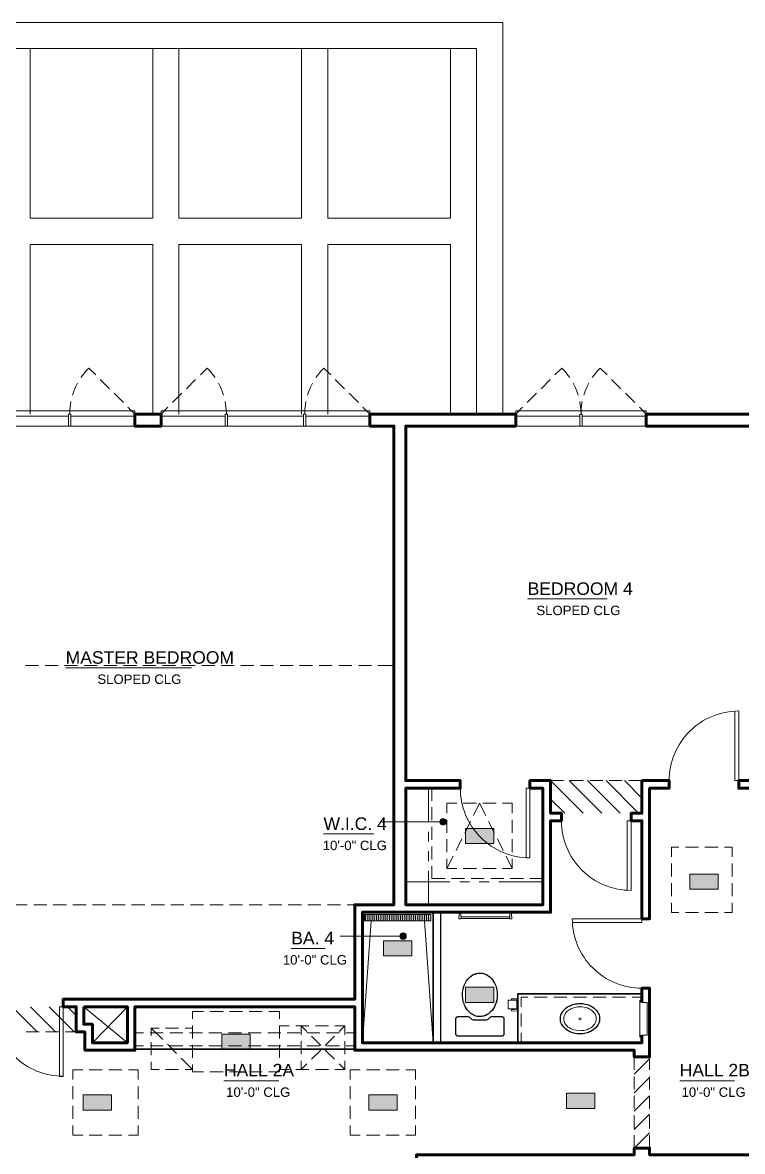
# Model space of a CAD drawing. Extents: x 6 to 1186, y -84 to 3560.
# Drawn here: x 462 to 793, y 3041 to 3560 of the extents above; entities that cross this region are included whole.
import ezdxf

# ---------------------------------------------------------------- set-up
doc = ezdxf.new("R2010")
doc.units = 0
doc.header["$LTSCALE"] = 24
doc.header["$MEASUREMENT"] = 0
for name, color, linetype in [('GEC_BKGD', 8, 'Continuous'), ('PDF2_0', 8, 'Continuous'), ('PDF2_00-FP-A-2$A-ANNO-KEYN', 8, 'Continuous'), ('PDF2_00-FP-A-2$A-CLG-CHNG', 8, 'Continuous'), ('PDF2_00-FP-A-2$A-CLG-MISC', 8, 'Continuous'), ('PDF2_00-FP-A-2$A-DRWDW', 8, 'Continuous'), ('PDF2_00-FP-A-2$A-DRWDW-MINR', 8, 'Continuous'), ('PDF2_00-FP-A-2$A-DRWDW-SWING', 8, 'Continuous'), ('PDF2_00-FP-A-2$A-FLR-BELOW', 8, 'Continuous'), ('PDF2_00-FP-A-2$A-FLR-OPNG', 8, 'Continuous'), ('PDF2_00-FP-A-2$A-MLWK', 8, 'Continuous'), ('PDF2_00-FP-A-2$A-MLWK-ABV', 8, 'Continuous'), ('PDF2_00-FP-A-2$A-MLWK-HIDN', 8, 'Continuous'), ('PDF2_00-FP-A-2$A-MLWK-MISC', 8, 'Continuous'), ('PDF2_00-FP-A-2$A-MLWK-SHLF-POLE', 8, 'Continuous'), ('PDF2_00-FP-A-2$A-PLMB', 8, 'Continuous'), ('PDF2_00-FP-A-2$A-PLMB-MINR', 8, 'Continuous'), ('PDF2_00-FP-A-2$A-SOFFIT', 8, 'Continuous'), ('PDF2_00-FP-A-2$A-SOFFIT-PATT', 8, 'Continuous'), ('PDF2_00-FP-A-2$A-WALL', 8, 'Continuous'), ('PDF2_A-ANNO-RMNM', 8, 'Continuous'), ('PDF2_Text', 8, 'Continuous')]:
    doc.layers.add(name, color=color, linetype=linetype)
doc.styles.add('PDF Arial', font='arial.ttf')

# ---------------------------------------------------------------- blocks, each defined once
blk = doc.blocks.new('210311_BorsteinRes_CDProgress - Copy1')
at = {"layer": 'PDF2_00-FP-A-2$A-ANNO-KEYN', "true_color": 0xffffff, "transparency": 33554559}
for points in [[(17.447, 15.093), (17.447, 15.239), (17.176, 15.093)], [(17.176, 15.093), (17.447, 15.239), (17.176, 15.239)], [(19.594, 14.655), (19.594, 14.801), (19.323, 14.655)], [(19.323, 14.655), (19.594, 14.801), (19.323, 14.801)], [(16.662, 14.162), (16.391, 14.162), (16.662, 14.017)], [(16.662, 14.017), (16.391, 14.162), (16.391, 14.017)], [(17.448, 13.717), (17.177, 13.717), (17.448, 13.572)], [(17.448, 13.572), (17.177, 13.717), (17.177, 13.572)], [(15.114, 13.123), (15.114, 13.269), (14.843, 13.123)], [(14.843, 13.123), (15.114, 13.269), (14.843, 13.269)], [(13.787, 12.54), (13.787, 12.686), (13.516, 12.54)], [(13.516, 12.54), (13.787, 12.686), (13.516, 12.686)], [(16.521, 12.54), (16.521, 12.686), (16.25, 12.54)], [(16.25, 12.54), (16.521, 12.686), (16.25, 12.686)], [(18.415, 12.557), (18.415, 12.703), (18.144, 12.703)], [(18.415, 12.557), (18.144, 12.703), (18.144, 12.557)]]:
    blk.add_hatch(color=7, dxfattribs=at).paths.add_polyline_path(points)
at = {"layer": 'PDF2_00-FP-A-2$A-PLMB-MINR', "true_color": 0xffffff, "transparency": 33554559}
for points in [[(16.208, 14.415), (16.208, 14.352), (16.844, 14.415)], [(16.844, 14.415), (16.208, 14.352), (16.844, 14.352)]]:
    blk.add_hatch(color=7, dxfattribs=at).paths.add_polyline_path(points)
at = {"layer": 'PDF2_A-ANNO-RMNM', "transparency": 33554559}
for points in [[(16.992, 15.307), (16.931, 15.31), (16.93, 15.307)], [(16.992, 15.307), (16.93, 15.307), (16.992, 15.304)], [(16.992, 15.304), (16.93, 15.307), (16.93, 15.304)], [(16.992, 15.304), (16.93, 15.304), (16.993, 15.302)], [(16.993, 15.302), (16.93, 15.304), (16.93, 15.302)], [(16.993, 15.302), (16.93, 15.302), (16.992, 15.298)], [(16.992, 15.298), (16.93, 15.302), (16.93, 15.298)], [(16.992, 15.298), (16.93, 15.298), (16.992, 15.295)], [(16.992, 15.295), (16.93, 15.298), (16.93, 15.295)], [(16.992, 15.295), (16.93, 15.295), (16.991, 15.293)], [(16.991, 15.293), (16.93, 15.295), (16.931, 15.293)], [(16.991, 15.31), (16.932, 15.312), (16.931, 15.31)], [(16.991, 15.31), (16.931, 15.31), (16.992, 15.307)], [(16.991, 15.293), (16.931, 15.293), (16.99, 15.29)], [(16.99, 15.29), (16.931, 15.293), (16.932, 15.29)], [(16.99, 15.312), (16.933, 15.316), (16.932, 15.312)], [(16.99, 15.312), (16.932, 15.312), (16.991, 15.31)], [(16.99, 15.29), (16.932, 15.29), (16.988, 15.287)], [(16.988, 15.287), (16.932, 15.29), (16.933, 15.287)], [(16.988, 15.316), (16.935, 15.318), (16.933, 15.316)], [(16.988, 15.316), (16.933, 15.316), (16.99, 15.312)], [(16.988, 15.287), (16.933, 15.287), (16.987, 15.284)], [(16.987, 15.284), (16.933, 15.287), (16.935, 15.284)], [(16.987, 15.318), (16.937, 15.321), (16.935, 15.318)], [(16.987, 15.318), (16.935, 15.318), (16.988, 15.316)], [(16.987, 15.284), (16.935, 15.284), (16.985, 15.282)], [(16.985, 15.282), (16.935, 15.284), (16.937, 15.282)], [(16.985, 15.321), (16.938, 15.322), (16.937, 15.321)], [(16.985, 15.321), (16.937, 15.321), (16.987, 15.318)], [(16.985, 15.282), (16.937, 15.282), (16.983, 15.28)], [(16.983, 15.28), (16.937, 15.282), (16.938, 15.28)], [(16.983, 15.322), (16.94, 15.325), (16.938, 15.322)], [(16.983, 15.322), (16.938, 15.322), (16.985, 15.321)], [(16.983, 15.28), (16.938, 15.28), (16.981, 15.277)], [(16.981, 15.277), (16.938, 15.28), (16.94, 15.277)], [(16.981, 15.325), (16.943, 15.327), (16.94, 15.325)], [(16.981, 15.325), (16.94, 15.325), (16.983, 15.322)], [(16.981, 15.277), (16.94, 15.277), (16.979, 15.276)], [(16.979, 15.276), (16.94, 15.277), (16.943, 15.276)], [(16.979, 15.327), (16.945, 15.328), (16.943, 15.327)], [(16.979, 15.327), (16.943, 15.327), (16.981, 15.325)], [(16.979, 15.276), (16.943, 15.276), (16.976, 15.274)], [(16.976, 15.274), (16.943, 15.276), (16.945, 15.274)], [(16.976, 15.328), (16.948, 15.33), (16.945, 15.328)], [(16.976, 15.328), (16.945, 15.328), (16.979, 15.327)], [(16.976, 15.274), (16.945, 15.274), (16.974, 15.273)], [(16.974, 15.273), (16.945, 15.274), (16.948, 15.273)], [(16.974, 15.33), (16.951, 15.331), (16.948, 15.33)], [(16.974, 15.33), (16.948, 15.33), (16.976, 15.328)], [(16.974, 15.273), (16.948, 15.273), (16.971, 15.272)], [(16.971, 15.272), (16.948, 15.273), (16.951, 15.272)], [(16.971, 15.331), (16.954, 15.332), (16.951, 15.331)], [(16.971, 15.331), (16.951, 15.331), (16.974, 15.33)], [(16.971, 15.272), (16.951, 15.272), (16.968, 15.271)], [(16.968, 15.271), (16.951, 15.272), (16.954, 15.271)], [(16.968, 15.332), (16.957, 15.332), (16.954, 15.332)], [(16.968, 15.332), (16.954, 15.332), (16.971, 15.331)], [(16.954, 15.271), (16.957, 15.27), (16.964, 15.27)], [(16.968, 15.271), (16.954, 15.271), (16.964, 15.27)], [(16.964, 15.332), (16.957, 15.332), (16.968, 15.332)], [(16.607, 14.214), (16.549, 14.217), (16.547, 14.214)], [(16.607, 14.214), (16.547, 14.214), (16.608, 14.212)], [(16.608, 14.212), (16.547, 14.214), (16.547, 14.212)], [(16.608, 14.212), (16.547, 14.212), (16.609, 14.208)], [(16.609, 14.208), (16.547, 14.212), (16.547, 14.208)], [(16.609, 14.208), (16.547, 14.208), (16.609, 14.206)], [(16.609, 14.206), (16.547, 14.208), (16.547, 14.206)], [(16.609, 14.206), (16.547, 14.206), (16.609, 14.203)], [(16.609, 14.203), (16.547, 14.206), (16.547, 14.203)], [(16.609, 14.203), (16.547, 14.203), (16.608, 14.199)], [(16.608, 14.199), (16.547, 14.203), (16.547, 14.199)], [(16.608, 14.199), (16.547, 14.199), (16.607, 14.197)], [(16.607, 14.197), (16.547, 14.199), (16.547, 14.197)], [(16.607, 14.197), (16.547, 14.197), (16.607, 14.194)], [(16.607, 14.194), (16.547, 14.197), (16.549, 14.194)], [(16.607, 14.217), (16.55, 14.22), (16.549, 14.217)], [(16.607, 14.217), (16.549, 14.217), (16.607, 14.214)], [(16.607, 14.194), (16.549, 14.194), (16.606, 14.191)], [(16.606, 14.191), (16.549, 14.194), (16.55, 14.191)], [(16.606, 14.22), (16.552, 14.223), (16.55, 14.22)], [(16.606, 14.22), (16.55, 14.22), (16.607, 14.217)], [(16.606, 14.191), (16.55, 14.191), (16.604, 14.188)], [(16.604, 14.188), (16.55, 14.191), (16.552, 14.188)], [(16.604, 14.223), (16.553, 14.225), (16.552, 14.223)], [(16.604, 14.223), (16.552, 14.223), (16.606, 14.22)], [(16.604, 14.188), (16.552, 14.188), (16.602, 14.186)], [(16.602, 14.186), (16.552, 14.188), (16.553, 14.186)], [(16.602, 14.225), (16.556, 14.227), (16.553, 14.225)], [(16.602, 14.225), (16.553, 14.225), (16.604, 14.223)], [(16.602, 14.186), (16.553, 14.186), (16.601, 14.184)], [(16.601, 14.184), (16.553, 14.186), (16.556, 14.184)], [(16.601, 14.227), (16.558, 14.229), (16.556, 14.227)], [(16.601, 14.227), (16.556, 14.227), (16.602, 14.225)], [(16.601, 14.184), (16.556, 14.184), (16.598, 14.182)], [(16.598, 14.182), (16.556, 14.184), (16.558, 14.182)], [(16.598, 14.229), (16.56, 14.231), (16.558, 14.229)], [(16.598, 14.229), (16.558, 14.229), (16.601, 14.227)], [(16.598, 14.182), (16.558, 14.182), (16.596, 14.18)], [(16.596, 14.18), (16.558, 14.182), (16.56, 14.18)], [(16.596, 14.231), (16.562, 14.232), (16.56, 14.231)], [(16.596, 14.231), (16.56, 14.231), (16.598, 14.229)], [(16.596, 14.18), (16.56, 14.18), (16.593, 14.178)], [(16.593, 14.178), (16.56, 14.18), (16.562, 14.178)], [(16.593, 14.232), (16.565, 14.234), (16.562, 14.232)], [(16.593, 14.232), (16.562, 14.232), (16.596, 14.231)], [(16.593, 14.178), (16.562, 14.178), (16.591, 14.177)], [(16.591, 14.177), (16.562, 14.178), (16.565, 14.177)], [(16.591, 14.234), (16.567, 14.235), (16.565, 14.234)], [(16.591, 14.234), (16.565, 14.234), (16.593, 14.232)], [(16.591, 14.177), (16.565, 14.177), (16.587, 14.176)], [(16.587, 14.176), (16.565, 14.177), (16.567, 14.176)], [(16.587, 14.235), (16.571, 14.236), (16.567, 14.235)], [(16.587, 14.235), (16.567, 14.235), (16.591, 14.234)], [(16.587, 14.176), (16.567, 14.176), (16.585, 14.175)], [(16.585, 14.175), (16.567, 14.176), (16.571, 14.175)], [(16.585, 14.236), (16.573, 14.237), (16.571, 14.236)], [(16.585, 14.236), (16.571, 14.236), (16.587, 14.235)], [(16.571, 14.175), (16.573, 14.174), (16.582, 14.174)], [(16.585, 14.175), (16.571, 14.175), (16.582, 14.174)], [(16.582, 14.237), (16.573, 14.237), (16.585, 14.236)]]:
    blk.add_hatch(color=256, dxfattribs=at).paths.add_polyline_path(points)
at = {"layer": 'PDF2_0', "lineweight": 9}
for points in [[(16.998, 15.385), (16.998, 15.479), (17.093, 15.479)], [(17.155, 15.479), (17.28, 15.479)], [(17.253, 15.362), (17.311, 15.479), (17.369, 15.362)], [(17.343, 15.479), (17.468, 15.479)], [(17.53, 15.479), (17.623, 15.479), (17.623, 15.385)], [(16.998, 15.197), (16.998, 15.322)], [(17.225, 15.306), (17.168, 15.194)], [(17.453, 15.194), (17.397, 15.306)], [(17.623, 15.322), (17.623, 15.197)], [(17.141, 15.138), (17.085, 15.027)], [(17.537, 15.027), (17.481, 15.138)], [(16.998, 15.01), (16.998, 15.135)], [(17.623, 15.135), (17.623, 15.01)], [(17.057, 14.971), (16.998, 14.854)], [(17.093, 14.854), (16.998, 14.854), (16.998, 14.947)], [(17.623, 14.947), (17.623, 14.854), (17.53, 14.854)], [(17.623, 14.854), (17.565, 14.971)], [(17.28, 14.854), (17.155, 14.854)], [(17.468, 14.854), (17.343, 14.854)], [(17.133, 14.392), (17.597, 14.392)], [(17.133, 14.376), (17.597, 14.376)], [(17.62, 13.598), (17.62, 13.592)], [(17.631, 13.597), (17.631, 13.592)], [(14.563, 13.415), (14.563, 13.484), (14.667, 13.484)], [(14.729, 13.484), (14.854, 13.484)], [(14.917, 13.484), (15.042, 13.484)], [(15.104, 13.484), (15.229, 13.484)], [(15.292, 13.484), (15.394, 13.484), (15.394, 13.415)], [(17.62, 13.502), (17.62, 13.509)], [(17.631, 13.503), (17.631, 13.509)], [(14.167, 13.252), (14.167, 13.325), (14.277, 13.216)], [(14.167, 13.325), (14.241, 13.325)], [(14.303, 13.325), (14.428, 13.325)], [(14.491, 13.325), (14.563, 13.325)], [(14.563, 13.227), (14.563, 13.352)], [(15.394, 13.352), (15.394, 13.227)], [(15.488, 13.346), (15.394, 13.346)], [(15.676, 13.346), (15.551, 13.346)], [(15.602, 13.262), (15.602, 13.346), (15.656, 13.293)], [(15.863, 13.346), (15.738, 13.346)], [(15.926, 13.346), (16.019, 13.346), (15.966, 13.293)], [(16.019, 13.346), (16.019, 13.262)], [(15.602, 13.2), (15.602, 13.075)], [(15.7, 13.248), (15.789, 13.16)], [(15.922, 13.248), (15.833, 13.16)], [(16.019, 13.075), (16.019, 13.2)], [(14.167, 13.065), (14.167, 13.19)], [(14.322, 13.172), (14.41, 13.083)], [(14.563, 13.04), (14.563, 13.165)], [(15.394, 13.165), (15.394, 13.04)], [(15.789, 13.116), (15.7, 13.027)], [(15.833, 13.116), (15.922, 13.027)], [(14.241, 12.929), (14.167, 12.929), (14.167, 13.002)], [(14.454, 13.039), (14.563, 12.929), (14.491, 12.929)], [(14.667, 12.908), (14.563, 12.908), (14.563, 12.977)], [(15.394, 12.977), (15.394, 12.908), (15.292, 12.908)], [(15.656, 12.983), (15.602, 12.929), (15.602, 13.012)], [(15.966, 12.983), (16.019, 12.929), (16.019, 13.012)], [(14.428, 12.929), (14.303, 12.929)], [(14.854, 12.908), (14.729, 12.908)], [(15.042, 12.908), (14.917, 12.908)], [(15.229, 12.908), (15.104, 12.908)], [(15.394, 12.929), (15.488, 12.929)], [(15.551, 12.929), (15.676, 12.929)], [(15.738, 12.929), (15.863, 12.929)], [(16.019, 12.929), (15.926, 12.929)]]:
    blk.add_lwpolyline(points, dxfattribs=at)
for points in [[(17.131, 14.436), (17.131, 14.394), (17.133, 14.394), (17.133, 14.373), (17.112, 14.373), (17.112, 14.394), (17.115, 14.394), (17.115, 14.436)], [(17.615, 14.436), (17.615, 14.394), (17.618, 14.394), (17.618, 14.373), (17.597, 14.373), (17.597, 14.394), (17.599, 14.394), (17.599, 14.436)], [(17.667, 13.509), (17.584, 13.509), (17.584, 13.592), (17.667, 13.592)], [(17.677, 13.595), (17.615, 13.598), (17.615, 13.607), (17.677, 13.613)], [(17.677, 13.488), (17.615, 13.492), (17.615, 13.502), (17.677, 13.506)]]:
    blk.add_lwpolyline(points, close=True, dxfattribs=at)
at = {"layer": 'PDF2_0', "lineweight": 18}
blk.add_lwpolyline([(12.657, 13.53, 0.199088), (12.852, 13.059, 0.198737), (13.324, 12.864)], format="xyb", dxfattribs=at)
blk.add_lwpolyline([(13.323, 12.863), (13.287, 12.863), (13.287, 13.53), (13.323, 13.53)], close=True, dxfattribs=at)
at = {"layer": 'PDF2_0', "lineweight": 25}
for points in [[(17.084, 13.269), (17.084, 13.415)], [(17.542, 13.415), (17.542, 13.269)], [(17.248, 13.405), (17.378, 13.405)], [(17.522, 13.248), (17.105, 13.248)]]:
    blk.add_lwpolyline(points, dxfattribs=at)
for points in [[(17.105, 13.436), (17.2, 13.436, -0.19332), (17.215, 13.43), (17.234, 13.411)], [(17.392, 13.411), (17.411, 13.43, -0.19332), (17.426, 13.436), (17.522, 13.436)]]:
    blk.add_lwpolyline(points, format="xyb", dxfattribs=at)
for centre, start, end in [((17.249, 13.428), 226.4164, 270.1821), ((17.378, 13.428), 269.8179, 313.5836)]:
    blk.add_arc(centre, 0.0217, start, end, dxfattribs=at)
for points, knots in [([(17.147, 13.645), (17.147, 13.679), (17.154, 13.712), (17.177, 13.767), (17.192, 13.79), (17.224, 13.822), (17.24, 13.833), (17.267, 13.845), (17.276, 13.848), (17.295, 13.852), (17.304, 13.853), (17.314, 13.853)], [0, 0, 0, 0, 0.1042693, 0.1042693, 0.198749, 0.198749, 0.2702621, 0.2702621, 0.3051657, 0.3051657, 0.3404983, 0.3404983, 0.3404983, 0.3404983]), ([(17.314, 13.853), (17.331, 13.853), (17.348, 13.85), (17.382, 13.837), (17.397, 13.826), (17.429, 13.798), (17.443, 13.778), (17.462, 13.741), (17.469, 13.723), (17.478, 13.685), (17.48, 13.665), (17.48, 13.645)], [0, 0, 0, 0, 0.0520278, 0.0520278, 0.1084623, 0.1084623, 0.179051, 0.179051, 0.2353751, 0.2353751, 0.2953762, 0.2953762, 0.2953762, 0.2953762]), ([(17.314, 13.436), (17.296, 13.436), (17.279, 13.439), (17.246, 13.453), (17.23, 13.463), (17.199, 13.491), (17.185, 13.511), (17.165, 13.549), (17.159, 13.566), (17.15, 13.604), (17.147, 13.624), (17.147, 13.645)], [0, 0, 0, 0, 0.0520278, 0.0520278, 0.1084623, 0.1084623, 0.179051, 0.179051, 0.2353751, 0.2353751, 0.2953762, 0.2953762, 0.2953762, 0.2953762]), ([(17.48, 13.645), (17.48, 13.61), (17.473, 13.577), (17.45, 13.522), (17.435, 13.499), (17.403, 13.467), (17.387, 13.456), (17.361, 13.444), (17.352, 13.441), (17.333, 13.437), (17.323, 13.436), (17.314, 13.436)], [0, 0, 0, 0, 0.1042693, 0.1042693, 0.198749, 0.198749, 0.2702621, 0.2702621, 0.3051657, 0.3051657, 0.3404983, 0.3404983, 0.3404983, 0.3404983]), ([(17.084, 13.415), (17.084, 13.418), (17.085, 13.42), (17.087, 13.425), (17.088, 13.427), (17.092, 13.431), (17.094, 13.433), (17.098, 13.435), (17.099, 13.435), (17.102, 13.436), (17.104, 13.436), (17.105, 13.436)], [0, 0, 0, 0, 0.00761431, 0.00761431, 0.01531952, 0.01531952, 0.02356419, 0.02356419, 0.02813223, 0.02813223, 0.03286415, 0.03286415, 0.03286415, 0.03286415]), ([(17.522, 13.436), (17.525, 13.436), (17.528, 13.435), (17.533, 13.433), (17.535, 13.432), (17.539, 13.428), (17.541, 13.426), (17.543, 13.421), (17.543, 13.418), (17.543, 13.415)], [0, 0, 0, 0, 0.00853016, 0.00853016, 0.0168454, 0.0168454, 0.02504661, 0.02504661, 0.03295632, 0.03295632, 0.03295632, 0.03295632]), ([(17.105, 13.249), (17.103, 13.249), (17.1, 13.25), (17.095, 13.252), (17.092, 13.253), (17.088, 13.257), (17.087, 13.259), (17.085, 13.264), (17.084, 13.267), (17.084, 13.27)], [0, 0, 0, 0, 0.00853016, 0.00853016, 0.0168454, 0.0168454, 0.02504661, 0.02504661, 0.03295632, 0.03295632, 0.03295632, 0.03295632]), ([(17.543, 13.27), (17.543, 13.267), (17.543, 13.265), (17.541, 13.26), (17.54, 13.258), (17.536, 13.254), (17.534, 13.252), (17.53, 13.25), (17.528, 13.25), (17.525, 13.249), (17.524, 13.249), (17.522, 13.249)], [0, 0, 0, 0, 0.00761431, 0.00761431, 0.01531952, 0.01531952, 0.02356419, 0.02356419, 0.02813223, 0.02813223, 0.03286415, 0.03286415, 0.03286415, 0.03286415])]:
    blk.add_open_spline(points, degree=3, knots=knots, dxfattribs=at)
at = {"layer": 'PDF2_00-FP-A-2$A-ANNO-KEYN', "lineweight": 18}
for points in [[(17.447, 15.093), (17.176, 15.093), (17.176, 15.239), (17.447, 15.239)], [(19.594, 14.655), (19.323, 14.655), (19.323, 14.801), (19.594, 14.801)], [(16.662, 14.162), (16.662, 14.017), (16.391, 14.017), (16.391, 14.162)], [(17.448, 13.717), (17.448, 13.572), (17.177, 13.572), (17.177, 13.717)], [(15.114, 13.123), (14.843, 13.123), (14.843, 13.269), (15.114, 13.269)], [(13.787, 12.54), (13.516, 12.54), (13.516, 12.686), (13.787, 12.686)], [(16.521, 12.54), (16.25, 12.54), (16.25, 12.686), (16.521, 12.686)], [(18.415, 12.557), (18.144, 12.557), (18.144, 12.703), (18.415, 12.703)]]:
    blk.add_lwpolyline(points, close=True, dxfattribs=at)
at = {"layer": 'PDF2_00-FP-A-2$A-CLG-CHNG', "lineweight": 9}
for points in [[(12.962, 16.8), (13.087, 16.8)], [(13.15, 16.8), (13.275, 16.8)], [(13.337, 16.8), (13.462, 16.8)], [(13.525, 16.8), (13.65, 16.8)], [(13.712, 16.8), (13.837, 16.8)], [(13.9, 16.8), (14.025, 16.8)], [(14.087, 16.8), (14.212, 16.8)], [(14.275, 16.8), (14.4, 16.8)], [(14.462, 16.8), (14.587, 16.8)], [(14.65, 16.8), (14.775, 16.8)], [(14.837, 16.8), (14.962, 16.8)], [(15.025, 16.8), (15.15, 16.8)], [(15.212, 16.8), (15.337, 16.8)], [(15.4, 16.8), (15.525, 16.8)], [(15.587, 16.8), (15.712, 16.8)], [(15.775, 16.8), (15.9, 16.8)], [(15.962, 16.8), (16.087, 16.8)], [(16.15, 16.8), (16.275, 16.8)], [(16.337, 16.8), (16.49, 16.8)], [(12.979, 14.508), (12.854, 14.508)], [(13.167, 14.508), (13.042, 14.508)], [(13.354, 14.508), (13.229, 14.508)], [(13.542, 14.508), (13.417, 14.508)], [(13.729, 14.508), (13.604, 14.508)], [(13.917, 14.508), (13.792, 14.508)], [(14.104, 14.508), (13.979, 14.508)], [(14.292, 14.508), (14.167, 14.508)], [(14.479, 14.508), (14.354, 14.508)], [(14.667, 14.508), (14.542, 14.508)], [(14.854, 14.508), (14.729, 14.508)], [(15.042, 14.508), (14.917, 14.508)], [(15.229, 14.508), (15.104, 14.508)], [(15.417, 14.508), (15.292, 14.508)], [(15.604, 14.508), (15.479, 14.508)], [(15.792, 14.508), (15.667, 14.508)], [(15.979, 14.508), (15.854, 14.508)], [(16.115, 14.508), (16.042, 14.508)]]:
    blk.add_lwpolyline(points, dxfattribs=at)
at = {"layer": 'PDF2_00-FP-A-2$A-CLG-MISC', "lineweight": 9}
for points in [[(19.147, 14.965), (19.147, 15.059), (19.219, 15.059)], [(19.282, 15.059), (19.407, 15.059)], [(19.469, 15.059), (19.594, 15.059)], [(19.657, 15.059), (19.73, 15.059), (19.73, 14.965)], [(19.147, 14.777), (19.147, 14.902)], [(19.73, 14.902), (19.73, 14.777)], [(19.147, 14.59), (19.147, 14.715)], [(19.73, 14.715), (19.73, 14.59)], [(19.219, 14.434), (19.147, 14.434), (19.147, 14.527)], [(19.73, 14.527), (19.73, 14.434), (19.657, 14.434)], [(19.407, 14.434), (19.282, 14.434)], [(19.594, 14.434), (19.469, 14.434)], [(13.417, 12.832), (13.417, 12.926), (13.511, 12.926)], [(13.573, 12.926), (13.698, 12.926)], [(13.761, 12.926), (13.886, 12.926)], [(13.948, 12.926), (14.042, 12.926), (14.042, 12.832)], [(16.073, 12.832), (16.073, 12.926), (16.167, 12.926)], [(16.229, 12.926), (16.354, 12.926)], [(16.417, 12.926), (16.542, 12.926)], [(16.604, 12.926), (16.698, 12.926), (16.698, 12.832)], [(13.417, 12.644), (13.417, 12.769)], [(14.042, 12.769), (14.042, 12.644)], [(16.073, 12.644), (16.073, 12.769)], [(16.698, 12.769), (16.698, 12.644)], [(13.417, 12.457), (13.417, 12.582)], [(14.042, 12.582), (14.042, 12.457)], [(16.073, 12.457), (16.073, 12.582)], [(16.698, 12.582), (16.698, 12.457)], [(13.511, 12.301), (13.417, 12.301), (13.417, 12.394)], [(14.042, 12.394), (14.042, 12.301), (13.948, 12.301)], [(16.167, 12.301), (16.073, 12.301), (16.073, 12.394)], [(16.698, 12.394), (16.698, 12.301), (16.604, 12.301)], [(13.698, 12.301), (13.573, 12.301)], [(13.886, 12.301), (13.761, 12.301)], [(16.354, 12.301), (16.229, 12.301)], [(16.542, 12.301), (16.417, 12.301)]]:
    blk.add_lwpolyline(points, dxfattribs=at)
at = {"layer": 'PDF2_00-FP-A-2$A-DRWDW', "lineweight": 18}
for points in [[(12.011, 19.207), (12.011, 19.238), (12.636, 19.238), (13.386, 19.238), (14.011, 19.238), (14.011, 19.207)], [(14.261, 19.207), (14.261, 19.238), (14.886, 19.238), (15.636, 19.238), (16.261, 19.238), (16.261, 19.207)], [(17.657, 19.207), (17.657, 19.238), (18.282, 19.238), (18.907, 19.238), (18.907, 19.207)], [(12.011, 19.092), (14.011, 19.092)], [(14.261, 19.092), (16.261, 19.092)], [(18.907, 19.092), (17.657, 19.092)], [(17.756, 14.957), (17.756, 15.623), (17.792, 15.623), (17.792, 14.957)], [(18.724, 14.645), (18.724, 15.311), (18.761, 15.311), (18.761, 14.644)]]:
    blk.add_lwpolyline(points, dxfattribs=at)
for points in [[(19.126, 15.696, -0.199088), (19.321, 16.167, -0.198737), (19.792, 16.363), (19.792, 15.696), (19.756, 15.696), (19.756, 16.362)], [(17.126, 15.624, 0.199088), (17.321, 15.153, 0.198737), (17.793, 14.957)], [(18.094, 15.311, 0.199088), (18.29, 14.84, 0.198737), (18.761, 14.645)], [(18.865, 13.707, -0.198737), (18.394, 13.903, -0.199088), (18.198, 14.373), (18.865, 14.373), (18.865, 14.337), (18.199, 14.337)]]:
    blk.add_lwpolyline(points, format="xyb", dxfattribs=at)
at = {"layer": 'PDF2_00-FP-A-2$A-DRWDW-MINR', "lineweight": 9}
for points in [[(13.375, 19.186), (12.646, 19.186)], [(13.396, 19.186), (14, 19.186)], [(14.011, 19.092), (14, 19.092), (14, 19.207), (14.011, 19.207)], [(14.261, 19.207), (14.271, 19.207), (14.271, 19.092), (14.261, 19.092)], [(14.875, 19.186), (14.271, 19.186)], [(15.625, 19.186), (14.896, 19.186)], [(15.646, 19.186), (16.25, 19.186)], [(16.261, 19.092), (16.25, 19.092), (16.25, 19.207), (16.261, 19.207)], [(17.657, 19.207), (17.667, 19.207), (17.667, 19.092), (17.657, 19.092)], [(18.272, 19.186), (17.667, 19.186)], [(18.292, 19.186), (18.897, 19.186)], [(18.907, 19.092), (18.897, 19.092), (18.897, 19.207), (18.907, 19.207)]]:
    blk.add_lwpolyline(points, dxfattribs=at)
for points in [[(13.386, 19.207), (13.396, 19.207), (13.396, 19.092), (13.386, 19.092), (13.375, 19.092), (13.375, 19.207)], [(14.886, 19.092), (14.875, 19.092), (14.875, 19.207), (14.886, 19.207), (14.896, 19.207), (14.896, 19.092)], [(15.636, 19.207), (15.646, 19.207), (15.646, 19.092), (15.636, 19.092), (15.625, 19.092), (15.625, 19.207)], [(18.282, 19.092), (18.272, 19.092), (18.272, 19.207), (18.282, 19.207), (18.292, 19.207), (18.292, 19.092)]]:
    blk.add_lwpolyline(points, close=True, dxfattribs=at)
at = {"layer": 'PDF2_00-FP-A-2$A-DRWDW-SWING', "lineweight": 9}
for points in [[(13.492, 19.556), (13.51, 19.581), (13.538, 19.616), (13.569, 19.648), (13.635, 19.582)], [(14.779, 19.556), (14.761, 19.581), (14.733, 19.616), (14.703, 19.648), (14.637, 19.582)], [(15.743, 19.556), (15.761, 19.581), (15.788, 19.616), (15.819, 19.648), (15.885, 19.582)], [(18.175, 19.556), (18.157, 19.581), (18.129, 19.616), (18.098, 19.648), (18.032, 19.582)], [(18.388, 19.556), (18.407, 19.581), (18.434, 19.616), (18.465, 19.648), (18.531, 19.582)], [(13.412, 19.387), (13.425, 19.425), (13.442, 19.466), (13.46, 19.503)], [(13.679, 19.538), (13.768, 19.45)], [(14.592, 19.538), (14.504, 19.45)], [(14.812, 19.503), (14.829, 19.466), (14.847, 19.425), (14.859, 19.387)], [(15.662, 19.387), (15.675, 19.425), (15.692, 19.466), (15.71, 19.503)], [(15.929, 19.538), (16.017, 19.45)], [(17.988, 19.538), (17.9, 19.45)], [(18.207, 19.503), (18.225, 19.466), (18.243, 19.425), (18.255, 19.387)], [(18.308, 19.387), (18.321, 19.425), (18.338, 19.466), (18.356, 19.503)], [(18.575, 19.538), (18.663, 19.45)], [(13.812, 19.406), (13.9, 19.317)], [(14.46, 19.406), (14.371, 19.317)], [(16.062, 19.406), (16.15, 19.317)], [(17.856, 19.406), (17.767, 19.317)], [(18.707, 19.406), (18.797, 19.317)], [(13.386, 19.207), (13.387, 19.251), (13.392, 19.296), (13.397, 19.326)], [(13.944, 19.273), (14.011, 19.207)], [(14.327, 19.273), (14.261, 19.207)], [(14.874, 19.326), (14.879, 19.296), (14.884, 19.251), (14.886, 19.207)], [(15.636, 19.207), (15.637, 19.251), (15.643, 19.296), (15.647, 19.326)], [(16.194, 19.273), (16.261, 19.207)], [(17.723, 19.273), (17.657, 19.207)], [(18.27, 19.326), (18.275, 19.296), (18.28, 19.251), (18.282, 19.207), (18.283, 19.251), (18.288, 19.296), (18.293, 19.326)], [(18.841, 19.273), (18.907, 19.207)]]:
    blk.add_lwpolyline(points, dxfattribs=at)
at = {"layer": 'PDF2_00-FP-A-2$A-FLR-BELOW', "lineweight": 18}
for points in [[(7.188, 14.915), (7.188, 22.957), (17.532, 22.957), (17.532, 19.207)], [(11.782, 21.316), (11.782, 22.707), (17.282, 22.707), (17.282, 19.207)]]:
    blk.add_lwpolyline(points, dxfattribs=at)
at = {"layer": 'PDF2_00-FP-A-2$A-FLR-BELOW', "lineweight": 9}
for points in [[(14.182, 22.707), (14.182, 21.082), (13.008, 21.082), (13.008, 22.707)], [(15.607, 22.707), (15.607, 21.082), (14.432, 21.082), (14.432, 22.707)], [(17.032, 22.707), (17.032, 21.082), (15.857, 21.082), (15.857, 22.707)], [(13.008, 19.207), (13.008, 20.832), (14.182, 20.832), (14.182, 19.207)], [(14.432, 19.207), (14.432, 20.832), (15.607, 20.832), (15.607, 19.207)], [(15.857, 19.206), (15.857, 20.831), (17.032, 20.831), (17.032, 19.206)]]:
    blk.add_lwpolyline(points, dxfattribs=at)
at = {"layer": 'PDF2_00-FP-A-2$A-FLR-OPNG', "lineweight": 9}
for points in [[(13.938, 13.186), (13.521, 13.53)], [(13.604, 13.186), (13.938, 13.53)]]:
    blk.add_lwpolyline(points, dxfattribs=at)
at = {"layer": 'PDF2_00-FP-A-2$A-MLWK', "lineweight": 35}
for points in [[(18.865, 13.655), (18.834, 13.655), (17.709, 13.655), (17.677, 13.655), (17.677, 13.186)], [(14.011, 13.123), (16.115, 13.123)]]:
    blk.add_lwpolyline(points, dxfattribs=at)
at = {"layer": 'PDF2_00-FP-A-2$A-MLWK-ABV', "lineweight": 18}
for points in [[(14.011, 13.436), (14.011, 13.53), (14.094, 13.53)], [(14.282, 13.53), (14.157, 13.53)], [(14.469, 13.53), (14.344, 13.53)], [(14.657, 13.53), (14.532, 13.53)], [(14.844, 13.53), (14.719, 13.53)], [(15.032, 13.53), (14.907, 13.53)], [(15.219, 13.53), (15.094, 13.53)], [(15.407, 13.53), (15.282, 13.53)], [(15.594, 13.53), (15.469, 13.53)], [(15.782, 13.53), (15.657, 13.53)], [(15.969, 13.53), (15.844, 13.53)], [(16.032, 13.53), (16.115, 13.53), (16.115, 13.436)], [(14.011, 13.373), (14.011, 13.28), (14.094, 13.28)], [(16.115, 13.373), (16.115, 13.28), (16.032, 13.28)], [(14.157, 13.28), (14.282, 13.28)], [(14.344, 13.28), (14.469, 13.28)], [(14.532, 13.28), (14.657, 13.28)], [(14.719, 13.28), (14.844, 13.28)], [(14.907, 13.28), (15.032, 13.28)], [(15.094, 13.28), (15.219, 13.28)], [(15.282, 13.28), (15.407, 13.28)], [(15.469, 13.28), (15.594, 13.28)], [(15.657, 13.28), (15.782, 13.28)], [(15.844, 13.28), (15.969, 13.28)]]:
    blk.add_lwpolyline(points, dxfattribs=at)
at = {"layer": 'PDF2_00-FP-A-2$A-MLWK-HIDN', "lineweight": 9}
for points in [[(17.772, 13.623), (17.709, 13.623), (17.709, 13.53)], [(17.959, 13.623), (17.834, 13.623)], [(18.147, 13.623), (18.022, 13.623)], [(18.334, 13.623), (18.209, 13.623)], [(18.522, 13.623), (18.397, 13.623)], [(18.709, 13.623), (18.584, 13.623)], [(18.865, 13.623), (18.834, 13.623), (18.772, 13.623)], [(17.709, 13.467), (17.709, 13.342)], [(17.709, 13.28), (17.709, 13.186)], [(14.011, 13.155), (14.094, 13.155)], [(14.157, 13.155), (14.282, 13.155)], [(14.344, 13.155), (14.469, 13.155)], [(14.532, 13.155), (14.657, 13.155)], [(14.719, 13.155), (14.844, 13.155)], [(14.907, 13.155), (15.032, 13.155)], [(15.094, 13.155), (15.219, 13.155)], [(15.282, 13.155), (15.407, 13.155)], [(15.469, 13.155), (15.594, 13.155)], [(15.657, 13.155), (15.782, 13.155)], [(15.844, 13.155), (15.969, 13.155)], [(16.032, 13.155), (16.115, 13.155)]]:
    blk.add_lwpolyline(points, dxfattribs=at)
at = {"layer": 'PDF2_00-FP-A-2$A-MLWK-MISC', "lineweight": 9}
for points in [[(18.865, 13.238), (18.844, 13.238), (18.844, 13.592), (18.865, 13.592)], [(18.865, 13.572), (18.917, 13.572), (18.917, 13.259), (18.865, 13.259)]]:
    blk.add_lwpolyline(points, dxfattribs=at)
at = {"layer": 'PDF2_00-FP-A-2$A-MLWK-SHLF-POLE', "lineweight": 9}
for points in [[(16.604, 15.623), (16.698, 15.623)], [(16.761, 15.623), (16.855, 15.623), (16.855, 15.503)], [(16.823, 15.623), (16.823, 15.3)], [(16.855, 15.441), (16.855, 15.316)], [(16.855, 15.253), (16.855, 15.128)], [(16.823, 15.207), (16.823, 15.113)], [(16.855, 15.066), (16.855, 14.941)], [(16.823, 15.019), (16.823, 14.925)], [(16.823, 14.832), (16.823, 14.508)], [(16.98, 14.758), (16.855, 14.758), (16.855, 14.878)], [(17.027, 14.727), (16.604, 14.727)], [(17.167, 14.758), (17.042, 14.758)], [(17.214, 14.727), (17.12, 14.727)], [(17.355, 14.758), (17.23, 14.758)], [(17.402, 14.727), (17.308, 14.727)], [(17.542, 14.758), (17.417, 14.758)], [(17.917, 14.727), (17.495, 14.727)], [(17.73, 14.758), (17.605, 14.758)], [(17.917, 14.665), (17.917, 14.758), (17.792, 14.758)], [(17.917, 14.508), (17.917, 14.602)]]:
    blk.add_lwpolyline(points, dxfattribs=at)
at = {"layer": 'PDF2_00-FP-A-2$A-PLMB', "lineweight": 25}
for points in [[(16.188, 14.436), (16.865, 14.436), (16.865, 13.186), (16.188, 13.186)], [(16.865, 14.436), (16.938, 14.436), (16.938, 13.186), (16.865, 13.186)]]:
    blk.add_lwpolyline(points, close=True, dxfattribs=at)
for points, knots in [([(18.084, 13.415), (18.084, 13.43), (18.087, 13.445), (18.098, 13.473), (18.107, 13.487), (18.132, 13.514), (18.149, 13.527), (18.183, 13.544), (18.199, 13.55), (18.235, 13.559), (18.253, 13.561), (18.272, 13.561)], [0, 0, 0, 0, 0.0442923, 0.0442923, 0.0927509, 0.0927509, 0.1545907, 0.1545907, 0.206739, 0.206739, 0.2625893, 0.2625893, 0.2625893, 0.2625893]), ([(18.272, 13.561), (18.304, 13.561), (18.335, 13.555), (18.385, 13.534), (18.405, 13.52), (18.433, 13.492), (18.443, 13.478), (18.453, 13.456), (18.456, 13.448), (18.459, 13.432), (18.46, 13.424), (18.46, 13.415)], [0, 0, 0, 0, 0.0966036, 0.0966036, 0.1818711, 0.1818711, 0.2446123, 0.2446123, 0.2750951, 0.2750951, 0.3058874, 0.3058874, 0.3058874, 0.3058874]), ([(18.272, 13.27), (18.24, 13.27), (18.21, 13.276), (18.16, 13.297), (18.139, 13.311), (18.111, 13.339), (18.101, 13.352), (18.091, 13.375), (18.089, 13.383), (18.085, 13.399), (18.084, 13.407), (18.084, 13.415)], [0, 0, 0, 0, 0.0966036, 0.0966036, 0.1818711, 0.1818711, 0.2446123, 0.2446123, 0.2750951, 0.2750951, 0.3058874, 0.3058874, 0.3058874, 0.3058874]), ([(18.46, 13.415), (18.46, 13.401), (18.457, 13.386), (18.446, 13.358), (18.437, 13.344), (18.412, 13.317), (18.395, 13.304), (18.361, 13.287), (18.345, 13.281), (18.31, 13.272), (18.291, 13.27), (18.272, 13.27)], [0, 0, 0, 0, 0.0442923, 0.0442923, 0.0927509, 0.0927509, 0.1545907, 0.1545907, 0.206739, 0.206739, 0.2625893, 0.2625893, 0.2625893, 0.2625893])]:
    blk.add_open_spline(points, degree=3, knots=knots, dxfattribs=at)
at = {"layer": 'PDF2_00-FP-A-2$A-PLMB-MINR', "lineweight": 9}
blk.add_lwpolyline([(16.208, 14.415), (16.844, 14.415), (16.844, 14.352), (16.208, 14.352)], close=True, dxfattribs=at)
for points in [[(16.219, 14.352), (16.219, 14.415)], [(16.24, 14.352), (16.24, 14.415)], [(16.261, 14.352), (16.261, 14.415)], [(16.282, 14.352), (16.282, 14.415)], [(16.302, 14.352), (16.302, 14.415)], [(16.323, 14.352), (16.323, 14.415)], [(16.344, 14.352), (16.344, 14.415)], [(16.365, 14.352), (16.365, 14.415)], [(16.386, 14.352), (16.386, 14.415)], [(16.407, 14.352), (16.407, 14.415)], [(16.427, 14.352), (16.427, 14.415)], [(16.448, 14.352), (16.448, 14.415)], [(16.469, 14.352), (16.469, 14.415)], [(16.49, 14.352), (16.49, 14.415)], [(16.511, 14.352), (16.511, 14.415)], [(16.532, 14.352), (16.532, 14.415)], [(16.552, 14.352), (16.552, 14.415)], [(16.573, 14.352), (16.573, 14.415)], [(16.594, 14.352), (16.594, 14.415)], [(16.615, 14.352), (16.615, 14.415)], [(16.636, 14.352), (16.636, 14.415)], [(16.657, 14.352), (16.657, 14.415)], [(16.677, 14.352), (16.677, 14.415)], [(16.698, 14.352), (16.698, 14.415)], [(16.719, 14.352), (16.719, 14.415)], [(16.74, 14.352), (16.74, 14.415)], [(16.761, 14.352), (16.761, 14.415)], [(16.865, 13.186), (16.782, 14.352), (16.782, 14.415)], [(16.802, 14.352), (16.802, 14.415)], [(16.823, 14.352), (16.823, 14.415)], [(16.271, 14.352), (16.188, 13.186)]]:
    blk.add_lwpolyline(points, dxfattribs=at)
blk.add_circle((18.272, 13.415), 0.0104, dxfattribs=at)
for points, knots in [([(18.116, 13.415), (18.116, 13.426), (18.118, 13.437), (18.127, 13.459), (18.133, 13.469), (18.152, 13.491), (18.166, 13.5), (18.194, 13.515), (18.208, 13.521), (18.239, 13.528), (18.256, 13.53), (18.272, 13.53)], [0, 0, 0, 0, 0.0331717, 0.0331717, 0.0700091, 0.0700091, 0.1186926, 0.1186926, 0.1641908, 0.1641908, 0.2134449, 0.2134449, 0.2134449, 0.2134449]), ([(18.272, 13.53), (18.3, 13.53), (18.327, 13.525), (18.369, 13.507), (18.385, 13.496), (18.408, 13.474), (18.415, 13.463), (18.423, 13.446), (18.425, 13.44), (18.428, 13.428), (18.428, 13.422), (18.428, 13.415)], [0, 0, 0, 0, 0.084767, 0.084767, 0.1557385, 0.1557385, 0.2054791, 0.2054791, 0.2294499, 0.2294499, 0.2535742, 0.2535742, 0.2535742, 0.2535742]), ([(18.272, 13.301), (18.244, 13.301), (18.217, 13.306), (18.175, 13.324), (18.159, 13.335), (18.137, 13.357), (18.129, 13.368), (18.121, 13.385), (18.119, 13.391), (18.117, 13.403), (18.116, 13.409), (18.116, 13.415)], [0, 0, 0, 0, 0.084767, 0.084767, 0.1557385, 0.1557385, 0.2054791, 0.2054791, 0.2294499, 0.2294499, 0.2535742, 0.2535742, 0.2535742, 0.2535742]), ([(18.428, 13.415), (18.428, 13.404), (18.426, 13.394), (18.418, 13.372), (18.411, 13.362), (18.392, 13.34), (18.378, 13.33), (18.351, 13.316), (18.336, 13.31), (18.305, 13.303), (18.289, 13.301), (18.272, 13.301)], [0, 0, 0, 0, 0.0331717, 0.0331717, 0.0700091, 0.0700091, 0.1186926, 0.1186926, 0.1641908, 0.1641908, 0.2134449, 0.2134449, 0.2134449, 0.2134449])]:
    blk.add_open_spline(points, degree=3, knots=knots, dxfattribs=at)
at = {"layer": 'PDF2_00-FP-A-2$A-SOFFIT', "lineweight": 9}
for points in [[(17.99, 15.696), (18.115, 15.696)], [(18.177, 15.696), (18.302, 15.696)], [(18.365, 15.696), (18.49, 15.696)], [(18.552, 15.696), (18.677, 15.696)], [(18.74, 15.696), (18.865, 15.696)], [(12.969, 13.29), (13.094, 13.29)], [(13.157, 13.29), (13.282, 13.29)], [(13.344, 13.29), (13.448, 13.29)], [(18.792, 13.051), (18.792, 12.926)], [(18.938, 12.926), (18.938, 13.051)], [(18.792, 12.863), (18.792, 12.738)], [(18.938, 12.738), (18.938, 12.863)], [(18.792, 12.676), (18.792, 12.551)], [(18.938, 12.551), (18.938, 12.676)], [(18.792, 12.488), (18.792, 12.363)], [(18.938, 12.363), (18.938, 12.488)], [(18.792, 12.301), (18.792, 12.176)], [(18.938, 12.176), (18.938, 12.301)]]:
    blk.add_lwpolyline(points, dxfattribs=at)
at = {"layer": 'PDF2_00-FP-A-2$A-SOFFIT-PATT', "lineweight": 9}
for points in [[(18.303, 15.383), (17.991, 15.696)], [(18.48, 15.383), (18.167, 15.696)], [(18.657, 15.383), (18.344, 15.696)], [(18.834, 15.383), (18.522, 15.696)], [(18.865, 15.529), (18.698, 15.696)], [(18.127, 15.383), (17.99, 15.52)], [(13.074, 13.29), (12.834, 13.53)], [(13.251, 13.29), (13.012, 13.53)], [(13.427, 13.29), (13.188, 13.53)], [(13.448, 13.447), (13.365, 13.53)], [(18.938, 13.03), (18.792, 12.884)], [(18.938, 12.853), (18.792, 12.707)], [(18.938, 12.677), (18.792, 12.531)], [(18.938, 12.5), (18.792, 12.354)], [(18.938, 12.322), (18.792, 12.177)]]:
    blk.add_lwpolyline(points, dxfattribs=at)
at = {"layer": 'PDF2_00-FP-A-2$A-WALL', "lineweight": 60}
for points in [[(19.959, 19.092), (18.907, 19.092), (18.907, 19.207), (19.917, 19.207), (19.917, 19.623), (21.094, 19.623), (21.094, 19.508), (20.032, 19.508), (20.032, 15.696), (20.178, 15.696), (20.178, 15.508), (20.105, 15.508), (20.105, 15.623), (19.792, 15.623), (19.792, 15.696), (19.959, 15.696)], [(14.261, 19.207), (14.261, 19.092), (14.011, 19.092), (14.011, 19.207)], [(18.865, 15.696), (19.126, 15.696), (19.126, 15.623), (18.938, 15.623), (18.938, 14.373), (18.865, 14.373), (18.865, 15.311), (18.761, 15.311), (18.761, 15.383), (18.865, 15.383)], [(13.521, 13.53), (13.938, 13.53), (13.938, 13.186), (13.604, 13.186), (13.604, 13.363), (13.521, 13.363)]]:
    blk.add_lwpolyline(points, close=True, dxfattribs=at)
for points in [[(18.865, 13.572), (18.865, 13.707), (18.938, 13.707), (18.938, 13.051), (18.792, 13.051), (18.792, 13.113), (16.115, 13.113), (16.115, 13.53), (14.011, 13.53), (14.011, 13.113), (13.532, 13.113), (13.532, 13.29), (13.448, 13.29), (13.448, 13.53), (13.323, 13.53), (13.323, 13.602), (16.115, 13.602), (16.115, 14.508), (16.49, 14.508), (16.49, 19.092), (16.261, 19.092), (16.261, 19.207), (17.657, 19.207), (17.657, 19.092), (16.604, 19.092), (16.604, 15.696), (17.126, 15.696), (17.126, 15.623), (16.604, 15.623), (16.604, 14.508), (17.917, 14.508), (17.917, 15.623), (17.792, 15.623), (17.792, 15.696), (17.99, 15.696), (17.99, 15.383), (18.094, 15.383), (18.094, 15.311), (17.99, 15.311), (17.99, 14.436), (16.188, 14.436), (16.188, 13.186), (18.865, 13.186), (18.865, 13.259)], [(16.892, 10.592), (16.813, 10.592), (16.813, 11.967), (16.708, 11.967), (16.708, 12.113), (18.792, 12.113), (18.792, 12.176), (18.938, 12.176), (18.938, 12.113), (19.938, 12.113)]]:
    blk.add_lwpolyline(points, dxfattribs=at)
at = {"layer": 'PDF2_00-FP-A-2$A-WALL', "lineweight": 18}
blk.add_lwpolyline([(18.865, 13.572), (18.917, 13.572), (18.917, 13.259), (18.865, 13.259)], dxfattribs=at)
at = {"layer": 'PDF2_A-ANNO-RMNM', "lineweight": 18}
for points in [[(18.532, 17.436), (17.771, 17.436)], [(14.552, 16.777), (13.347, 16.777)], [(16.298, 15.185), (15.816, 15.185)], [(15.833, 14.089), (15.507, 14.089)], [(15.388, 12.822), (14.863, 12.822)], [(19.752, 12.822), (19.227, 12.822)]]:
    blk.add_lwpolyline(points, dxfattribs=at)
at = {"layer": 'PDF2_A-ANNO-RMNM', "lineweight": 9}
for points in [[(16.961, 15.302), (16.358, 15.302)], [(16.578, 14.206), (15.975, 14.206)]]:
    blk.add_lwpolyline(points, dxfattribs=at)
for centre in [(16.961, 15.302), (16.578, 14.206)]:
    blk.add_circle(centre, 0.0312, dxfattribs=at)
at = {"layer": 'PDF2_Text', "attachment_point": 7, "style": 'PDF Arial'}
for s, insert, char_height in [('BEDROOM 4', (17.771, 17.473), 0.1201), ('SLOPED CLG', (17.855, 17.28), 0.0901), ('MASTER BEDROOM', (13.347, 16.814), 0.12008), ('SLOPED CLG', (13.651, 16.621), 0.0901), ('W.I.C. 4', (15.816, 15.222), 0.1201), ('10\'-0" CLG', (15.809, 15.029), 0.0901), ('BA. 4', (15.507, 14.128), 0.1201), ('10\'-0" CLG', (15.427, 13.933), 0.0901), ('HALL 2A', (14.863, 12.863), 0.1201), ('HALL 2B', (19.227, 12.863), 0.1201), ('10\'-0" CLG', (14.884, 12.666), 0.0901), ('10\'-0" CLG', (19.245, 12.666), 0.0901)]:
    blk.add_mtext(s, dxfattribs=dict(at, insert=insert, char_height=char_height))

msp = doc.modelspace()

# ---------------------------------------------------------------- block references
at = {"layer": 'GEC_BKGD', "xscale": 48, "yscale": 48, "zscale": 48}
msp.add_blockref('210311_BorsteinRes_CDProgress - Copy1', (-158.88, 2457.79), dxfattribs=at)

doc.saveas('drawing.dxf')
